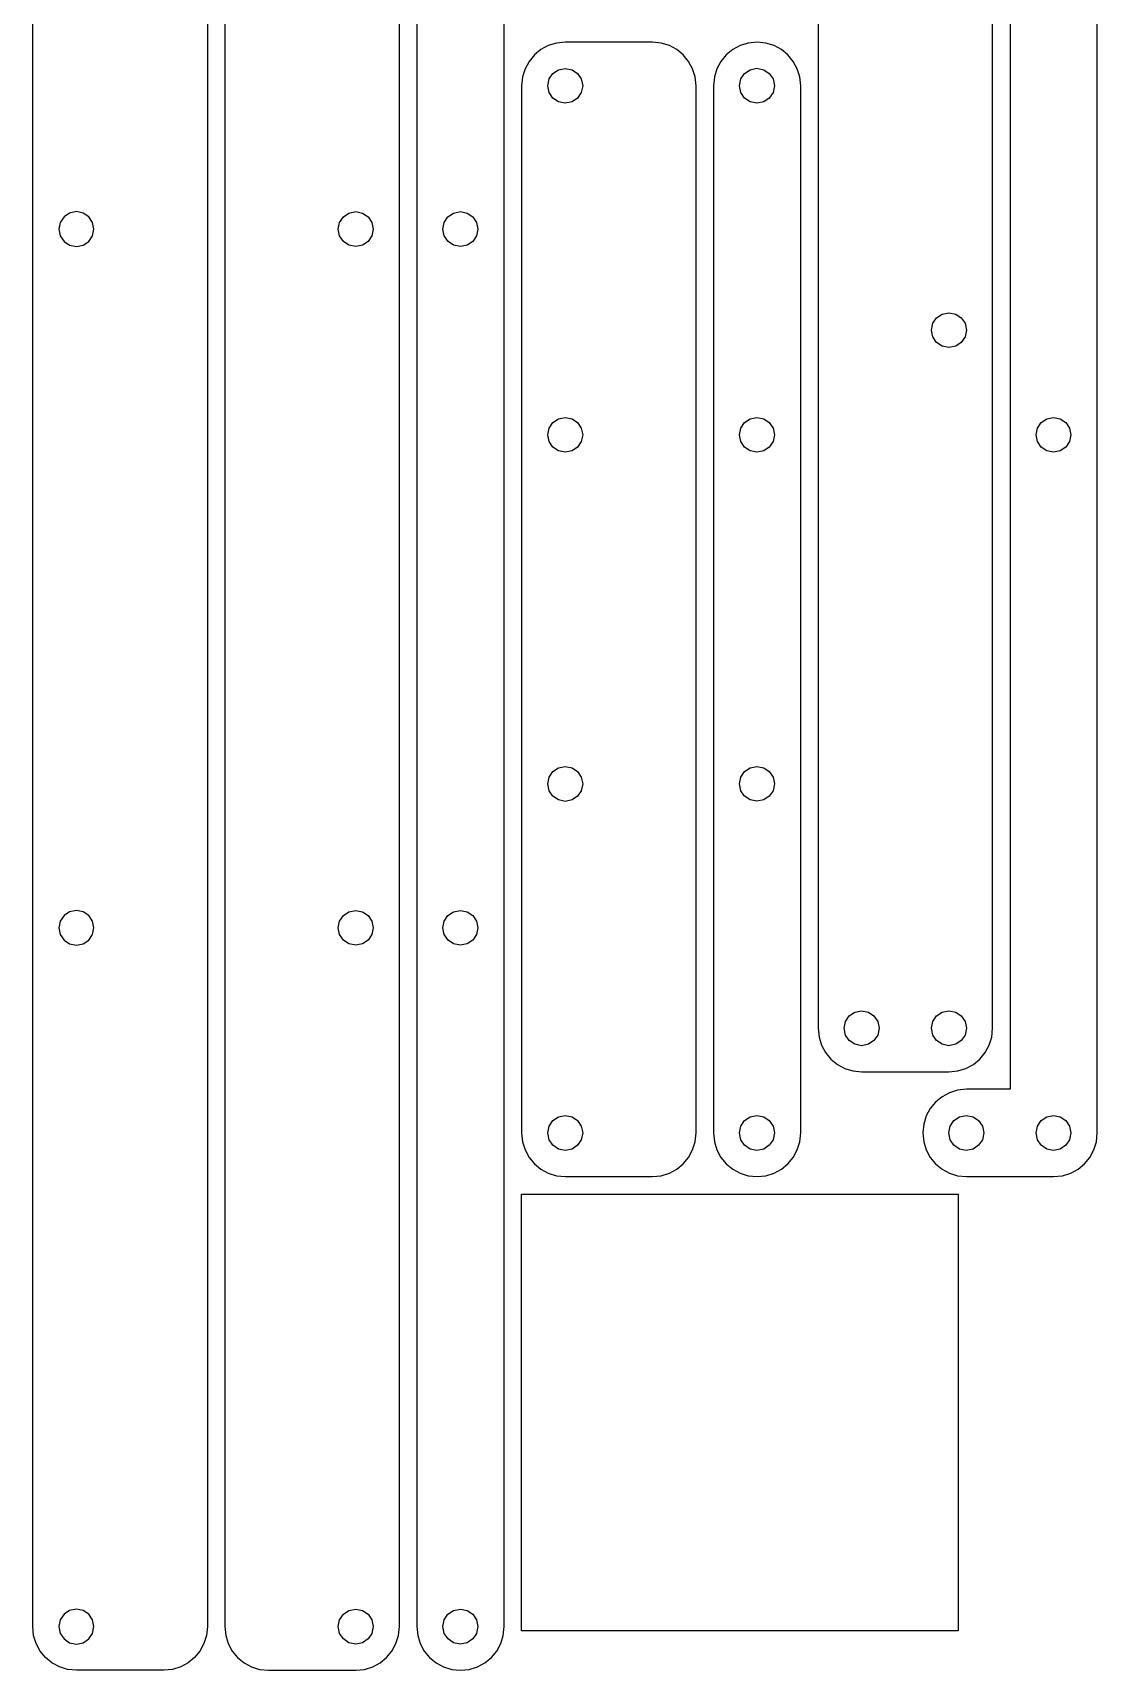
# Model space of a CAD drawing. Extents: x -146 to 800, y 150 to 800.
# Drawn here: x 678.1 to 800, y 150 to 337.5 of the extents above; entities that cross this region are included whole.
import ezdxf

# ---------------------------------------------------------------- set-up
doc = ezdxf.new("R2010")
doc.units = 0

msp = doc.modelspace()

# ---------------------------------------------------------------- linework, layer by layer
for p, q in [((678.056, 155), (678.056, 794.999)), ((698.057, 794.999), (698.057, 155)), ((700.057, 794.999), (700.057, 155)), ((720.057, 155), (720.057, 794.999)), ((722.057, 794.999), (722.057, 155)), ((732.057, 155), (732.057, 794.999)), ((768.027, 463.294), (768.027, 223.508)), ((788.009, 223.508), (788.009, 463.294)), ((790.007, 451.305), (790.007, 216.514)), ((799.998, 211.519), (799.998, 451.305)), ((737.104625, 336.016625), (736.255828, 335.557078)), ((738.043609, 336.306859), (737.104625, 336.016625)), ((739.053, 336.408), (738.043609, 336.306859)), ((749.044, 336.408), (739.053, 336.408)), ((750.053061, 336.306859), (749.044, 336.408)), ((750.991797, 336.016625), (750.053061, 336.306859)), ((751.840416, 335.557078), (750.991797, 336.016625)), ((759.085203, 336.015781), (758.236584, 335.556395)), ((760.023939, 336.305902), (759.085203, 336.015781)), ((761.033, 336.407), (760.023939, 336.305902)), ((762.042391, 336.305902), (761.033, 336.407)), ((762.981375, 336.015781), (762.042391, 336.305902)), ((763.830172, 335.556395), (762.981375, 336.015781)), ((734.907922, 334.209172), (734.448375, 333.360375)), ((735.517, 334.948), (734.907922, 334.209172)), ((736.255828, 335.557078), (735.517, 334.948)), ((752.579125, 334.948), (751.840416, 335.557078)), ((753.188131, 334.209172), (752.579125, 334.948)), ((753.647641, 333.360375), (753.188131, 334.209172)), ((756.888869, 334.208855), (756.429359, 333.360219)), ((757.497875, 334.9475), (756.888869, 334.208855)), ((758.236584, 335.556395), (757.497875, 334.9475)), ((764.569, 334.9475), (763.830172, 335.556395)), ((765.178078, 334.208855), (764.569, 334.9475)), ((765.637625, 333.360219), (765.178078, 334.208855)), ((734.158141, 332.421391), (734.057, 331.412)), ((734.448375, 333.360375), (734.158141, 332.421391)), ((737.054, 331.412), (737.211094, 332.189938)), ((737.211094, 332.189938), (737.6395, 332.825)), ((737.6395, 332.825), (738.274906, 333.253063)), ((738.274906, 333.253063), (739.053, 333.41)), ((739.053, 333.41), (739.830375, 333.253063)), ((739.830375, 333.253063), (740.46525, 332.825)), ((740.46525, 332.825), (740.8935, 332.189938)), ((740.8935, 332.189938), (741.051, 331.412)), ((753.937861, 332.421391), (753.647641, 333.360375)), ((754.039, 331.412), (753.937861, 332.421391)), ((756.139139, 332.421348), (756.038, 331.412)), ((756.429359, 333.360219), (756.139139, 332.421348)), ((759.017, 331.412), (759.174078, 332.190094)), ((759.174078, 332.190094), (759.602375, 332.8255)), ((759.602375, 332.8255), (760.237484, 333.253906)), ((760.237484, 333.253906), (761.015, 333.411)), ((761.015, 333.411), (761.792937, 333.253906)), ((761.792937, 333.253906), (762.428, 332.8255)), ((762.428, 332.8255), (762.856063, 332.190094)), ((762.856063, 332.190094), (763.013, 331.412)), ((765.927859, 332.421348), (765.637625, 333.360219)), ((766.029, 331.412), (765.927859, 332.421348)), ((734.057, 331.412), (734.057, 211.519)), ((737.211094, 330.634062), (737.054, 331.412)), ((737.6395, 329.999), (737.211094, 330.634062)), ((738.274906, 329.570938), (737.6395, 329.999)), ((740.465625, 329.998625), (739.830516, 329.570516)), ((740.893922, 330.633922), (740.465625, 329.998625)), ((741.051, 331.412), (740.893922, 330.633922)), ((754.039, 211.519), (754.039, 331.412)), ((756.038, 331.412), (756.038, 211.519)), ((759.174078, 330.634062), (759.017, 331.412)), ((759.602375, 329.999), (759.174078, 330.634062)), ((760.237484, 329.570938), (759.602375, 329.999)), ((762.428, 329.999375), (761.792937, 329.571078)), ((762.856063, 330.634484), (762.428, 329.999375)), ((763.013, 331.412), (762.856063, 330.634484)), ((766.029, 211.519), (766.029, 331.412)), ((739.053, 329.414), (738.274906, 329.570938)), ((739.830516, 329.570516), (739.053, 329.414)), ((761.015, 329.414), (760.237484, 329.570938)), ((761.792937, 329.571078), (761.015, 329.414)), ((683.057, 317), (682.278328, 316.842734)), ((683.835672, 316.842734), (683.057, 317)), ((714.278328, 316.842734), (715.057, 317)), ((715.057, 317), (715.83525, 316.842734)), ((726.260328, 316.842734), (727.039, 317)), ((727.039, 317), (727.817672, 316.842734)), ((681.214109, 315.777828), (681.057, 314.999)), ((681.057, 314.999), (681.214109, 314.220906)), ((681.642625, 316.413875), (681.214109, 315.777828)), ((682.278328, 316.842734), (681.642625, 316.413875)), ((684.471375, 316.413875), (683.835672, 316.842734)), ((684.899891, 315.777828), (684.471375, 316.413875)), ((684.899328, 314.220906), (685.057, 314.999)), ((685.057, 314.999), (684.899891, 315.777828)), ((713.057, 314.999), (713.214109, 315.777828)), ((713.214109, 314.220906), (713.057, 314.999)), ((713.214109, 315.777828), (713.642625, 316.413875)), ((713.642625, 316.413875), (714.278328, 316.842734)), ((715.83525, 316.842734), (716.471, 316.413875)), ((716.471, 316.413875), (716.89975, 315.777828)), ((716.89975, 315.777828), (717.057, 314.999)), ((717.057, 314.999), (716.89975, 314.220906)), ((725.039, 314.999), (725.196109, 315.777828)), ((725.19625, 314.220906), (725.039, 314.999)), ((725.196109, 315.777828), (725.624625, 316.413875)), ((725.624625, 316.413875), (726.260328, 316.842734)), ((727.817672, 316.842734), (728.453375, 316.413875)), ((728.453375, 316.413875), (728.881891, 315.777828)), ((729.039, 314.999), (728.88175, 314.220906)), ((728.881891, 315.777828), (729.039, 314.999)), ((681.214109, 314.220906), (681.642625, 313.5855)), ((681.642625, 313.5855), (682.278328, 313.157094)), ((682.278328, 313.157094), (683.057, 313)), ((683.057, 313), (683.835109, 313.157094)), ((683.835109, 313.157094), (684.470625, 313.5855)), ((684.470625, 313.5855), (684.899328, 314.220906)), ((713.642625, 313.5855), (713.214109, 314.220906)), ((714.278328, 313.157094), (713.642625, 313.5855)), ((715.057, 313), (714.278328, 313.157094)), ((715.83525, 313.157094), (715.057, 313)), ((716.471, 313.5855), (715.83525, 313.157094)), ((716.89975, 314.220906), (716.471, 313.5855)), ((725.625, 313.5855), (725.19625, 314.220906)), ((726.26075, 313.157094), (725.625, 313.5855)), ((727.039, 313), (726.26075, 313.157094)), ((727.81725, 313.157094), (727.039, 313)), ((728.453, 313.5855), (727.81725, 313.157094)), ((728.88175, 314.220906), (728.453, 313.5855)), ((781.015, 303.437), (781.172078, 304.214938)), ((781.172078, 304.214938), (781.600375, 304.85)), ((781.600375, 304.85), (782.235484, 305.278063)), ((782.235484, 305.278063), (783.013, 305.435)), ((783.013, 305.435), (783.791094, 305.277922)), ((783.791094, 305.277922), (784.4265, 304.849625)), ((784.4265, 304.849625), (784.854906, 304.214516)), ((784.854906, 304.214516), (785.012, 303.437)), ((781.1725, 302.659063), (781.015, 303.437)), ((781.60075, 302.024), (781.1725, 302.659063)), ((782.235625, 301.595937), (781.60075, 302.024)), ((784.4265, 302.024), (783.791094, 301.595937)), ((784.854906, 302.659063), (784.4265, 302.024)), ((785.012, 303.437), (784.854906, 302.659063)), ((783.013, 301.439), (782.235625, 301.595937)), ((783.791094, 301.595937), (783.013, 301.439)), ((737.211094, 292.225516), (737.6395, 292.860625)), ((737.6395, 292.860625), (738.274906, 293.288922)), ((738.274906, 293.288922), (739.053, 293.446)), ((739.053, 293.446), (739.830375, 293.288922)), ((739.830375, 293.288922), (740.46525, 292.860625)), ((740.46525, 292.860625), (740.8935, 292.225516)), ((759.174078, 292.225656), (759.602375, 292.861)), ((759.602375, 292.861), (760.237484, 293.289344)), ((760.237484, 293.289344), (761.015, 293.446)), ((761.015, 293.446), (761.792937, 293.288922)), ((761.792937, 293.288922), (762.428, 292.860625)), ((762.428, 292.860625), (762.856063, 292.225516)), ((793.143937, 292.225094), (793.572, 292.8605)), ((793.572, 292.8605), (794.207063, 293.288906)), ((794.207063, 293.288906), (794.985, 293.446)), ((794.985, 293.446), (795.762937, 293.288906)), ((795.762937, 293.288906), (796.398, 292.8605)), ((796.398, 292.8605), (796.826062, 292.225094)), ((737.054, 291.448), (737.211094, 292.225516)), ((737.211094, 290.670062), (737.054, 291.448)), ((737.6395, 290.035), (737.211094, 290.670062)), ((740.893922, 290.669922), (740.465625, 290.034625)), ((740.8935, 292.225516), (741.051, 291.448)), ((741.051, 291.448), (740.893922, 290.669922)), ((759.017, 291.448), (759.174078, 292.225656)), ((759.174078, 290.670062), (759.017, 291.448)), ((759.602375, 290.035), (759.174078, 290.670062)), ((762.856063, 290.670062), (762.428, 290.035)), ((762.856063, 292.225516), (763.013, 291.448)), ((763.013, 291.448), (762.856063, 290.670062)), ((792.987, 291.447), (793.143937, 292.225094)), ((793.143937, 290.669484), (792.987, 291.447)), ((793.572, 290.034375), (793.143937, 290.669484)), ((796.825922, 290.669484), (796.397625, 290.034375)), ((796.983, 291.447), (796.825922, 290.669484)), ((796.826062, 292.225094), (796.983, 291.447)), ((738.274906, 289.606937), (737.6395, 290.035)), ((739.053, 289.45), (738.274906, 289.606937)), ((739.830516, 289.606516), (739.053, 289.45)), ((740.465625, 290.034625), (739.830516, 289.606516)), ((760.237484, 289.606937), (759.602375, 290.035)), ((761.015, 289.45), (760.237484, 289.606937)), ((761.792937, 289.606937), (761.015, 289.45)), ((762.428, 290.035), (761.792937, 289.606937)), ((794.207063, 289.606078), (793.572, 290.034375)), ((794.985, 289.449), (794.207063, 289.606078)), ((795.762516, 289.606078), (794.985, 289.449)), ((796.397625, 290.034375), (795.762516, 289.606078)), ((737.6395, 252.896125), (738.274906, 253.324078)), ((738.274906, 253.324078), (739.053, 253.481)), ((739.053, 253.481), (739.830375, 253.324078)), ((739.830375, 253.324078), (740.46525, 252.896125)), ((759.602375, 252.896625), (760.237484, 253.324922)), ((760.237484, 253.324922), (761.015, 253.482)), ((761.015, 253.482), (761.792937, 253.324922)), ((761.792937, 253.324922), (762.428, 252.896625)), ((737.054, 251.484), (737.211094, 252.261359)), ((737.211094, 250.705906), (737.054, 251.484)), ((737.211094, 252.261359), (737.6395, 252.896125)), ((740.46525, 252.896125), (740.8935, 252.261359)), ((740.8935, 252.261359), (741.051, 251.484)), ((741.051, 251.484), (740.893922, 250.705906)), ((759.017, 251.484), (759.174078, 252.261516)), ((759.174078, 250.706063), (759.017, 251.484)), ((759.174078, 252.261516), (759.602375, 252.896625)), ((762.428, 252.896625), (762.856063, 252.261516)), ((762.856063, 252.261516), (763.013, 251.484)), ((763.013, 251.484), (762.856063, 250.706063)), ((737.6395, 250.0705), (737.211094, 250.705906)), ((738.274906, 249.642094), (737.6395, 250.0705)), ((739.053, 249.485), (738.274906, 249.642094)), ((739.830516, 249.642094), (739.053, 249.485)), ((740.465625, 250.0705), (739.830516, 249.642094)), ((740.893922, 250.705906), (740.465625, 250.0705)), ((759.602375, 250.071), (759.174078, 250.706063)), ((760.237484, 249.642937), (759.602375, 250.071)), ((761.015, 249.486), (760.237484, 249.642937)), ((761.792937, 249.642937), (761.015, 249.486)), ((762.428, 250.071), (761.792937, 249.642937)), ((762.856063, 250.706063), (762.428, 250.071)), ((681.642625, 236.414), (681.214109, 235.77825)), ((682.278328, 236.84275), (681.642625, 236.414)), ((683.057, 237), (682.278328, 236.84275)), ((683.835672, 236.842891), (683.057, 237)), ((684.471375, 236.414375), (683.835672, 236.842891)), ((684.899891, 235.778672), (684.471375, 236.414375)), ((713.214109, 235.778672), (713.642625, 236.414375)), ((713.642625, 236.414375), (714.278328, 236.842891)), ((714.278328, 236.842891), (715.057, 237)), ((715.057, 237), (715.83525, 236.84275)), ((715.83525, 236.84275), (716.471, 236.414)), ((716.471, 236.414), (716.89975, 235.77825)), ((725.196109, 235.778672), (725.624625, 236.414375)), ((725.624625, 236.414375), (726.260328, 236.842891)), ((726.260328, 236.842891), (727.039, 237)), ((727.039, 237), (727.817672, 236.84275)), ((727.817672, 236.84275), (728.453375, 236.414)), ((728.453375, 236.414), (728.881891, 235.77825)), ((681.214109, 235.77825), (681.057, 235)), ((681.057, 235), (681.214109, 234.221328)), ((684.899328, 234.221328), (685.057, 235)), ((685.057, 235), (684.899891, 235.778672)), ((713.057, 235), (713.214109, 235.778672)), ((713.214109, 234.221328), (713.057, 235)), ((716.89975, 235.77825), (717.057, 235)), ((717.057, 235), (716.89975, 234.221328)), ((725.039, 235), (725.196109, 235.778672)), ((725.19625, 234.221328), (725.039, 235)), ((729.039, 235), (728.88175, 234.221328)), ((728.881891, 235.77825), (729.039, 235)), ((681.214109, 234.221328), (681.642625, 233.585625)), ((681.642625, 233.585625), (682.278328, 233.157109)), ((682.278328, 233.157109), (683.057, 233)), ((683.057, 233), (683.835109, 233.157109)), ((683.835109, 233.157109), (684.470625, 233.585625)), ((684.470625, 233.585625), (684.899328, 234.221328)), ((713.642625, 233.585625), (713.214109, 234.221328)), ((714.278328, 233.157109), (713.642625, 233.585625)), ((715.057, 233), (714.278328, 233.157109)), ((715.83525, 233.157109), (715.057, 233)), ((716.471, 233.585625), (715.83525, 233.157109)), ((716.89975, 234.221328), (716.471, 233.585625)), ((725.625, 233.585625), (725.19625, 234.221328)), ((726.26075, 233.157109), (725.625, 233.585625)), ((727.039, 233), (726.26075, 233.157109)), ((727.81725, 233.157109), (727.039, 233)), ((728.453, 233.585625), (727.81725, 233.157109)), ((728.88175, 234.221328), (728.453, 233.585625)), ((771.591375, 224.92), (772.226484, 225.348062)), ((772.226484, 225.348062), (773.004, 225.505)), ((773.004, 225.505), (773.782094, 225.348062)), ((773.782094, 225.348062), (774.4175, 224.92)), ((781.600375, 224.921), (782.235484, 225.349063)), ((782.235484, 225.349063), (783.013, 225.506)), ((783.013, 225.506), (783.791094, 225.348922)), ((783.791094, 225.348922), (784.4265, 224.920625)), ((768.027, 223.508), (768.128141, 222.498609)), ((771.006, 223.507), (771.163078, 224.284937)), ((771.1635, 222.729062), (771.006, 223.507)), ((771.163078, 224.284937), (771.591375, 224.92)), ((774.4175, 224.92), (774.845906, 224.284937)), ((774.845906, 224.284937), (775.003, 223.507)), ((775.003, 223.507), (774.845906, 222.729484)), ((781.015, 223.508), (781.172078, 224.285937)), ((781.1725, 222.730063), (781.015, 223.508)), ((781.172078, 224.285937), (781.600375, 224.921)), ((784.4265, 224.920625), (784.854906, 224.285516)), ((784.854906, 224.285516), (785.012, 223.508)), ((785.012, 223.508), (784.854906, 222.730063)), ((787.907859, 222.498609), (788.009, 223.508)), ((768.128141, 222.498609), (768.418375, 221.559625)), ((768.418375, 221.559625), (768.877922, 220.710828)), ((771.59175, 222.094), (771.1635, 222.729062)), ((772.226625, 221.665937), (771.59175, 222.094)), ((773.004, 221.509), (772.226625, 221.665937)), ((773.782094, 221.666078), (773.004, 221.509)), ((774.4175, 222.094375), (773.782094, 221.666078)), ((774.845906, 222.729484), (774.4175, 222.094375)), ((781.60075, 222.095), (781.1725, 222.730063)), ((782.235625, 221.666937), (781.60075, 222.095)), ((783.013, 221.51), (782.235625, 221.666937)), ((783.791094, 221.666937), (783.013, 221.51)), ((784.4265, 222.095), (783.791094, 221.666937)), ((784.854906, 222.730063), (784.4265, 222.095)), ((787.158078, 220.710828), (787.617625, 221.559625)), ((787.617625, 221.559625), (787.907859, 222.498609)), ((768.877922, 220.710828), (769.487, 219.972)), ((769.487, 219.972), (770.225828, 219.362922)), ((770.225828, 219.362922), (771.074625, 218.903375)), ((784.961375, 218.903375), (785.810172, 219.362922)), ((785.810172, 219.362922), (786.549, 219.972)), ((786.549, 219.972), (787.158078, 220.710828)), ((771.074625, 218.903375), (772.013609, 218.613141)), ((772.013609, 218.613141), (773.023, 218.512)), ((773.023, 218.512), (783.013, 218.512)), ((783.013, 218.512), (784.022391, 218.613141)), ((784.022391, 218.613141), (784.961375, 218.903375)), ((782.214828, 215.663131), (781.476, 215.054125)), ((783.063625, 216.122641), (782.214828, 215.663131)), ((784.002609, 216.412861), (783.063625, 216.122641)), ((785.012, 216.514), (784.002609, 216.412861)), ((790.007, 216.514), (785.012, 216.514)), ((780.866922, 214.315416), (780.407375, 213.466797)), ((781.476, 215.054125), (780.866922, 214.315416)), ((737.054, 211.519), (737.211094, 212.296516)), ((737.211094, 212.296516), (737.6395, 212.931625)), ((737.6395, 212.931625), (738.274906, 213.359922)), ((738.274906, 213.359922), (739.053, 213.517)), ((739.053, 213.517), (739.830375, 213.360062)), ((739.830375, 213.360062), (740.46525, 212.932)), ((740.46525, 212.932), (740.8935, 212.296937)), ((740.8935, 212.296937), (741.051, 211.519)), ((759.017, 211.519), (759.174078, 212.297094)), ((759.174078, 212.297094), (759.602375, 212.9325)), ((759.602375, 212.9325), (760.237484, 213.360906)), ((760.237484, 213.360906), (761.015, 213.518)), ((761.015, 213.518), (761.792937, 213.360906)), ((761.792937, 213.360906), (762.428, 212.9325)), ((762.428, 212.9325), (762.856063, 212.297094)), ((762.856063, 212.297094), (763.013, 211.519)), ((780.117141, 212.528061), (780.016, 211.519)), ((780.407375, 213.466797), (780.117141, 212.528061)), ((782.995, 211.518), (783.152078, 212.295937)), ((783.152078, 212.295937), (783.580375, 212.931)), ((783.580375, 212.931), (784.215484, 213.359062)), ((784.215484, 213.359062), (784.993, 213.516)), ((784.993, 213.516), (785.771094, 213.359062)), ((785.771094, 213.359062), (786.4065, 212.931)), ((786.4065, 212.931), (786.834906, 212.295937)), ((786.834906, 212.295937), (786.992, 211.518)), ((792.987, 211.518), (793.143937, 212.296094)), ((793.143937, 212.296094), (793.572, 212.9315)), ((793.572, 212.9315), (794.207063, 213.359906)), ((794.207063, 213.359906), (794.985, 213.517)), ((794.985, 213.517), (795.762937, 213.359906)), ((795.762937, 213.359906), (796.398, 212.9315)), ((796.398, 212.9315), (796.826062, 212.296094)), ((796.826062, 212.296094), (796.983, 211.518)), ((734.057, 211.519), (734.158141, 210.509939)), ((734.158141, 210.509939), (734.448375, 209.571203)), ((737.211094, 210.741484), (737.054, 211.519)), ((737.6395, 210.106375), (737.211094, 210.741484)), ((738.274906, 209.678078), (737.6395, 210.106375)), ((740.465625, 210.105625), (739.830516, 209.677516)), ((740.893922, 210.740922), (740.465625, 210.105625)), ((741.051, 211.519), (740.893922, 210.740922)), ((753.647641, 209.571203), (753.937861, 210.509939)), ((753.937861, 210.509939), (754.039, 211.519)), ((756.038, 211.519), (756.139139, 210.509896)), ((756.139139, 210.509896), (756.429359, 209.571047)), ((759.174078, 210.741484), (759.017, 211.519)), ((759.602375, 210.106375), (759.174078, 210.741484)), ((760.237484, 209.678078), (759.602375, 210.106375)), ((762.428, 210.106375), (761.792937, 209.678078)), ((762.856063, 210.741484), (762.428, 210.106375)), ((763.013, 211.519), (762.856063, 210.741484)), ((765.637625, 209.571047), (765.927859, 210.509896)), ((765.927859, 210.509896), (766.029, 211.519)), ((780.016, 211.519), (780.016, 211.518)), ((780.016, 211.518), (780.117141, 210.508939)), ((780.117141, 210.508939), (780.407375, 209.570203)), ((783.1525, 210.740484), (782.995, 211.518)), ((783.58075, 210.105375), (783.1525, 210.740484)), ((784.215625, 209.677078), (783.58075, 210.105375)), ((786.4065, 210.10575), (785.771094, 209.6775)), ((786.834906, 210.740625), (786.4065, 210.10575)), ((786.992, 211.518), (786.834906, 210.740625)), ((793.143937, 210.740641), (792.987, 211.518)), ((793.572, 210.105875), (793.143937, 210.740641)), ((794.207063, 209.677922), (793.572, 210.105875)), ((796.397625, 210.105875), (795.762516, 209.677922)), ((796.825922, 210.740641), (796.397625, 210.105875)), ((796.983, 211.518), (796.825922, 210.740641)), ((799.606781, 209.570625), (799.896902, 210.509609)), ((799.896902, 210.509609), (799.998, 211.519)), ((734.448375, 209.571203), (734.907922, 208.722584)), ((734.907922, 208.722584), (735.517, 207.983875)), ((739.053, 209.521), (738.274906, 209.678078)), ((739.830516, 209.677516), (739.053, 209.521)), ((752.579125, 207.983875), (753.188131, 208.722584)), ((753.188131, 208.722584), (753.647641, 209.571203)), ((756.429359, 209.571047), (756.888869, 208.722268)), ((756.888869, 208.722268), (757.497875, 207.983375)), ((761.015, 209.521), (760.237484, 209.678078)), ((761.792937, 209.678078), (761.015, 209.521)), ((764.569, 207.983375), (765.178078, 208.722268)), ((765.178078, 208.722268), (765.637625, 209.571047)), ((780.407375, 209.570203), (780.866922, 208.721584)), ((780.866922, 208.721584), (781.476, 207.982875)), ((784.993, 209.52), (784.215625, 209.677078)), ((785.771094, 209.6775), (784.993, 209.52)), ((794.985, 209.521), (794.207063, 209.677922)), ((795.762516, 209.677922), (794.985, 209.521)), ((798.5385, 207.983), (799.147395, 208.721828)), ((799.147395, 208.721828), (799.606781, 209.570625)), ((735.517, 207.983875), (736.255828, 207.374869)), ((736.255828, 207.374869), (737.104625, 206.915359)), ((737.104625, 206.915359), (738.043609, 206.625139)), ((738.043609, 206.625139), (739.053, 206.524)), ((739.053, 206.524), (749.044, 206.524)), ((749.044, 206.524), (750.053061, 206.625139)), ((750.053061, 206.625139), (750.991797, 206.915359)), ((750.991797, 206.915359), (751.840416, 207.374869)), ((751.840416, 207.374869), (752.579125, 207.983875)), ((757.497875, 207.983375), (758.236584, 207.374186)), ((758.236584, 207.374186), (759.085203, 206.914516)), ((759.085203, 206.914516), (760.023939, 206.624182)), ((760.023939, 206.624182), (761.033, 206.523)), ((761.033, 206.523), (762.042391, 206.624182)), ((762.042391, 206.624182), (762.981375, 206.914516)), ((762.981375, 206.914516), (763.830172, 207.374186)), ((763.830172, 207.374186), (764.569, 207.983375)), ((781.476, 207.982875), (782.214828, 207.373869)), ((782.214828, 207.373869), (783.063625, 206.914359)), ((783.063625, 206.914359), (784.002609, 206.624139)), ((784.002609, 206.624139), (785.012, 206.523)), ((785.012, 206.523), (795.003, 206.523)), ((795.003, 206.523), (796.012348, 206.624141)), ((796.012348, 206.624141), (796.951219, 206.914375)), ((796.951219, 206.914375), (797.799855, 207.373922)), ((797.799855, 207.373922), (798.5385, 207.983)), ((734.057, 204.524), (784.057, 204.524)), ((734.057, 154.524), (734.057, 204.524)), ((734.057, 204.524), (734.057, 204.524)), ((784.057, 204.524), (784.057, 154.524)), ((681.214109, 155.77825), (681.057, 155)), ((681.642625, 156.414), (681.214109, 155.77825)), ((682.278328, 156.84275), (681.642625, 156.414)), ((683.057, 157), (682.278328, 156.84275)), ((683.835672, 156.84275), (683.057, 157)), ((684.471375, 156.414), (683.835672, 156.84275)), ((684.899891, 155.77825), (684.471375, 156.414)), ((685.057, 155), (684.899891, 155.77825)), ((713.057, 155), (713.214109, 155.77825)), ((713.214109, 155.77825), (713.642625, 156.414)), ((713.642625, 156.414), (714.278328, 156.84275)), ((714.278328, 156.84275), (715.057, 157)), ((715.057, 157), (715.83525, 156.84275)), ((715.83525, 156.84275), (716.471, 156.414)), ((716.471, 156.414), (716.89975, 155.77825)), ((716.89975, 155.77825), (717.057, 155)), ((725.039, 155), (725.196109, 155.77825)), ((725.196109, 155.77825), (725.624625, 156.414)), ((725.624625, 156.414), (726.260328, 156.84275)), ((726.260328, 156.84275), (727.039, 157)), ((727.039, 157), (727.817672, 156.84275)), ((727.817672, 156.84275), (728.453375, 156.414)), ((728.453375, 156.414), (728.881891, 155.77825)), ((728.881891, 155.77825), (729.039, 155)), ((678.157273, 153.98982), (678.056, 155)), ((678.447875, 153.05), (678.157273, 153.98982)), ((681.057, 155), (681.214109, 154.221328)), ((681.214109, 154.221328), (681.642625, 153.585625)), ((684.470625, 153.585625), (684.899328, 154.221328)), ((684.899328, 154.221328), (685.057, 155)), ((697.955768, 153.98982), (697.665266, 153.05)), ((698.057, 155), (697.955768, 153.98982)), ((700.057, 155), (700.15823, 153.98982)), ((700.15823, 153.98982), (700.448719, 153.05)), ((713.214109, 154.221328), (713.057, 155)), ((713.642625, 153.585625), (713.214109, 154.221328)), ((716.89975, 154.221328), (716.471, 153.585625)), ((717.057, 155), (716.89975, 154.221328)), ((719.665281, 153.05), (719.95577, 153.98982)), ((719.95577, 153.98982), (720.057, 155)), ((722.057, 155), (722.15823, 153.98982)), ((722.15823, 153.98982), (722.448719, 153.05)), ((725.19625, 154.221328), (725.039, 155)), ((725.625, 153.585625), (725.19625, 154.221328)), ((728.88175, 154.221328), (728.453, 153.585625)), ((729.039, 155), (728.88175, 154.221328)), ((731.665281, 153.05), (731.95577, 153.98982)), ((731.95577, 153.98982), (732.057, 155)), ((784.057, 154.524), (734.057, 154.524)), ((678.907977, 152.200367), (678.447875, 153.05)), ((679.51775, 151.46075), (678.907977, 152.200367)), ((681.642625, 153.585625), (682.278328, 153.157109)), ((682.278328, 153.157109), (683.057, 153)), ((683.057, 153), (683.835109, 153.157109)), ((683.835109, 153.157109), (684.470625, 153.585625)), ((697.205287, 152.200367), (696.595625, 151.46075)), ((697.665266, 153.05), (697.205287, 152.200367)), ((700.448719, 153.05), (700.90866, 152.200367)), ((700.90866, 152.200367), (701.51825, 151.46075)), ((714.278328, 153.157109), (713.642625, 153.585625)), ((715.057, 153), (714.278328, 153.157109)), ((715.83525, 153.157109), (715.057, 153)), ((716.471, 153.585625), (715.83525, 153.157109)), ((718.59575, 151.46075), (719.20534, 152.200367)), ((719.20534, 152.200367), (719.665281, 153.05)), ((722.448719, 153.05), (722.90866, 152.200367)), ((722.90866, 152.200367), (723.51825, 151.46075)), ((726.26075, 153.157109), (725.625, 153.585625)), ((727.039, 153), (726.26075, 153.157109)), ((727.81725, 153.157109), (727.039, 153)), ((728.453, 153.585625), (727.81725, 153.157109)), ((730.59575, 151.46075), (731.20534, 152.200367)), ((731.20534, 152.200367), (731.665281, 153.05)), ((680.257367, 150.850977), (679.51775, 151.46075)), ((681.107, 150.390875), (680.257367, 150.850977)), ((682.04682, 150.100273), (681.107, 150.390875)), ((683.057, 149.999), (682.04682, 150.100273)), ((693.056, 149.999), (683.057, 149.999)), ((694.066467, 150.100273), (693.056, 149.999)), ((695.006422, 150.390875), (694.066467, 150.100273)), ((695.856072, 150.850977), (695.006422, 150.390875)), ((696.595625, 151.46075), (695.856072, 150.850977)), ((701.51825, 151.46075), (702.257684, 150.850977)), ((702.257684, 150.850977), (703.107156, 150.390875)), ((703.107156, 150.390875), (704.046863, 150.100273)), ((704.046863, 150.100273), (705.057, 149.999)), ((705.057, 149.999), (715.057, 149.999)), ((715.057, 149.999), (716.067137, 150.100273)), ((716.067137, 150.100273), (717.006844, 150.390875)), ((717.006844, 150.390875), (717.856316, 150.850977)), ((717.856316, 150.850977), (718.59575, 151.46075)), ((723.51825, 151.46075), (724.257684, 150.850977)), ((724.257684, 150.850977), (725.107156, 150.390875)), ((725.107156, 150.390875), (726.046863, 150.100273)), ((726.046863, 150.100273), (727.057, 149.999)), ((727.057, 149.999), (728.067137, 150.100273)), ((728.067137, 150.100273), (729.006844, 150.390875)), ((729.006844, 150.390875), (729.856316, 150.850977)), ((729.856316, 150.850977), (730.59575, 151.46075))]:
    msp.add_line(p, q)

doc.saveas('drawing.dxf')
